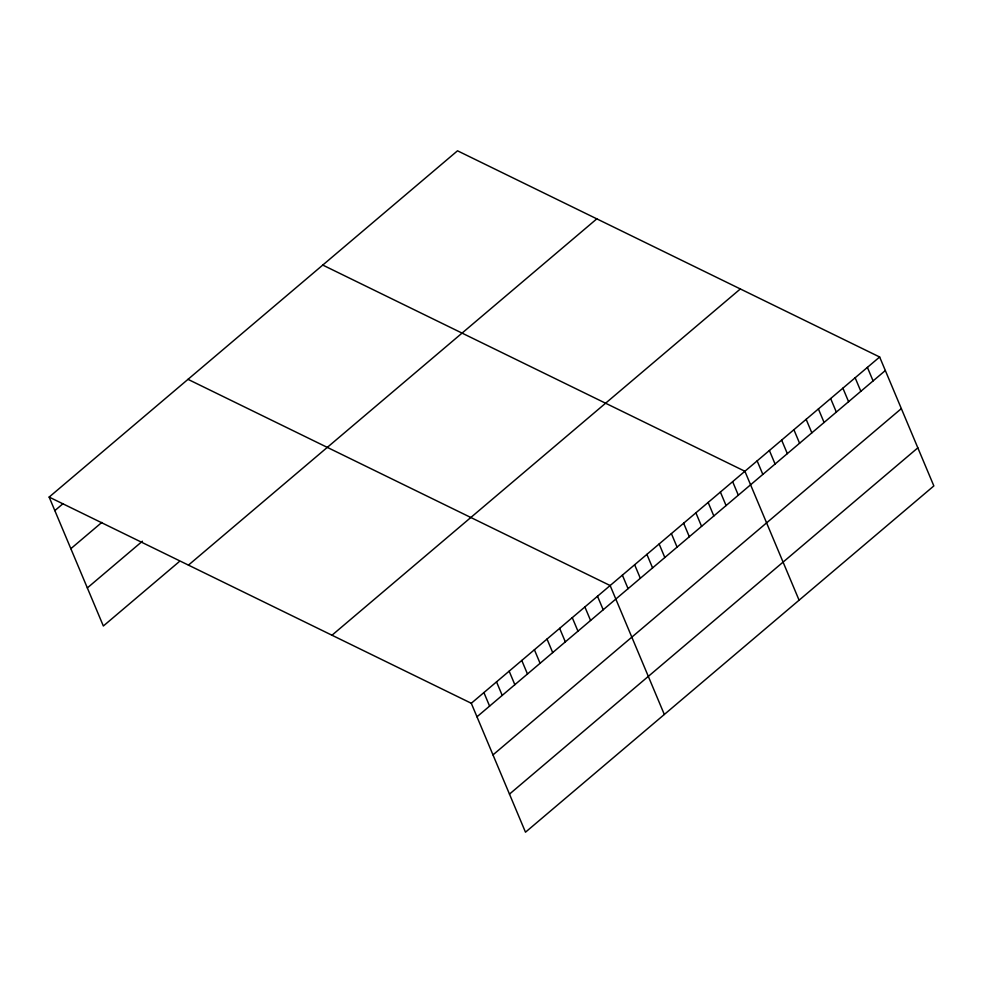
<?xml version="1.0" encoding="UTF-8"?>
<svg xmlns="http://www.w3.org/2000/svg" width="983" height="983" viewBox="0 0 983 983"><rect width="100%" height="100%" fill="white"/><g stroke="black" fill="none" stroke-linecap="round" stroke-linejoin="round"><path stroke-width="1.47" d="M49.15 497.079L457.513 150.804L879.65 357.001L933.85 485.921L525.487 832.196L471.287 703.275L49.15 497.079L103.35 625.999L179.078 561.784M54.839 510.607L62.875 503.8M70.85 548.686L101.827 522.415M87.34 587.92L142.412 541.215M188.453 565.114L596.816 218.84M331.984 635.227L740.346 288.953M471.287 703.275L879.65 357.001M476.976 716.804L885.339 370.53M492.987 754.883L901.35 408.609M509.477 794.117L917.839 447.843M322.756 265.066L744.893 471.262L799.093 600.195M187.999 379.34L610.136 585.536L664.324 714.469M867.399 367.384L873.088 380.913M855.149 377.767L860.838 391.308M842.898 388.162L848.587 401.691M830.647 398.545L836.336 412.086M818.397 408.94L824.086 422.469M806.146 419.323L811.835 432.852M793.895 429.718L799.584 443.247M781.645 440.101L787.334 453.63M769.394 450.484L775.083 464.025M757.143 460.88L762.833 474.408M732.642 481.658L738.331 495.186M720.392 492.041L726.081 505.569M708.141 502.436L713.83 515.964M695.89 512.819L701.579 526.347M683.64 523.202L689.329 536.743M671.389 533.597L677.078 547.126M659.138 543.98L664.827 557.521M646.888 554.375L652.577 567.904M634.637 564.758L640.326 578.287M622.386 575.153L628.076 588.682M597.504 596.239L603.193 609.767M584.885 606.941L590.574 620.47M572.266 617.643L577.955 631.172M559.646 628.346L565.336 641.887M547.015 639.048L552.704 652.589M534.396 649.751L540.085 663.292M521.776 660.453L527.466 673.994M509.157 671.156L514.846 684.696M496.526 681.858L502.215 695.399M483.906 692.573L489.595 706.101"/></g></svg>
